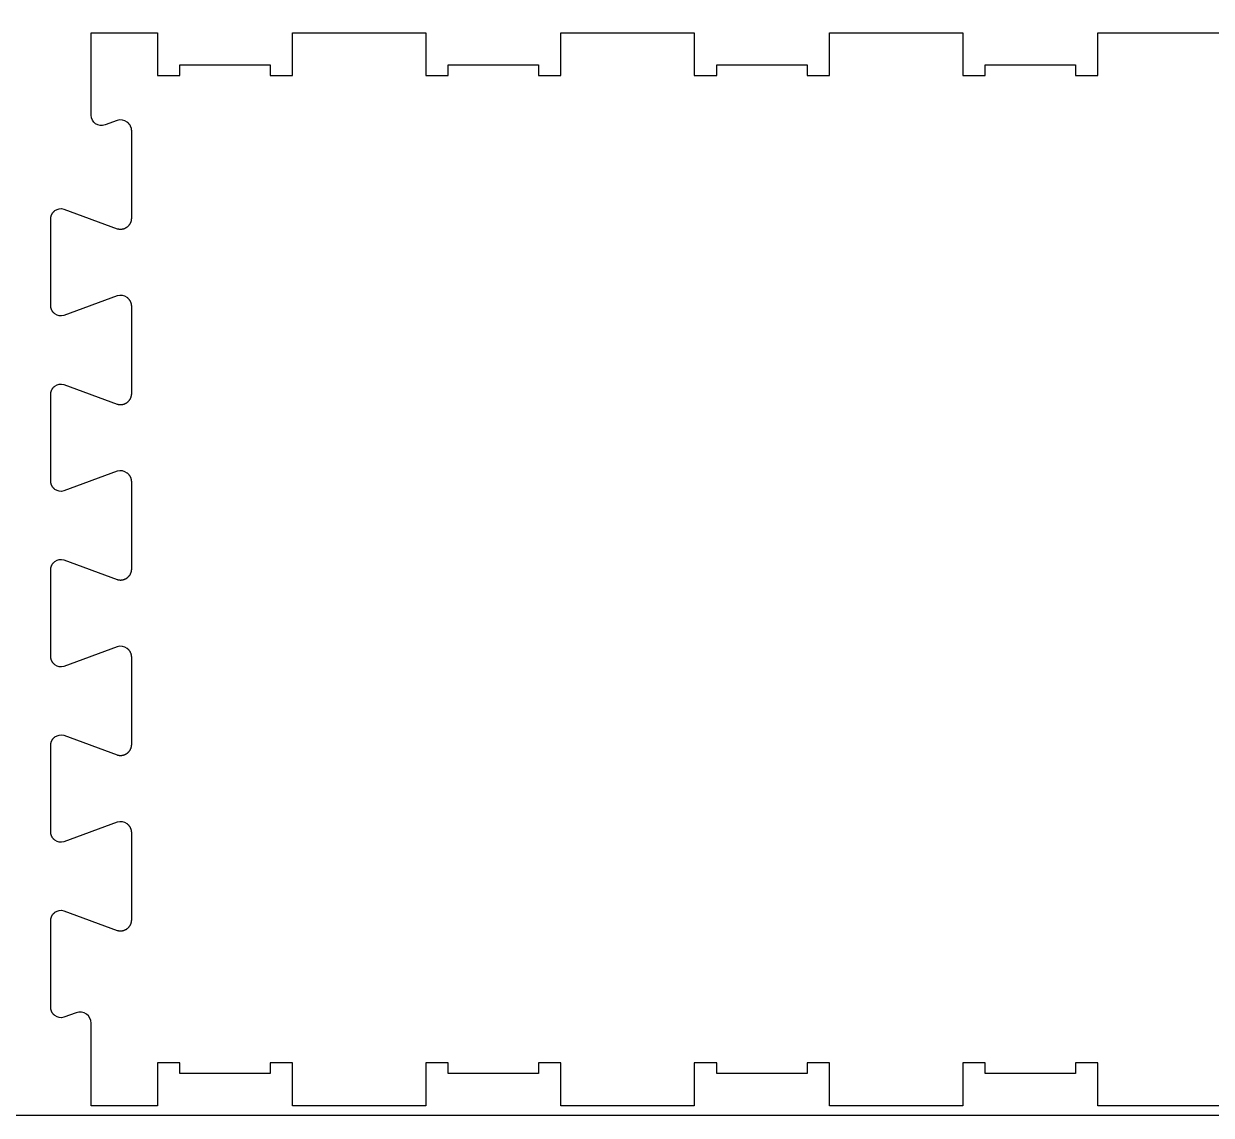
# Model space of a CAD drawing. Extents: x 0 to 12757, y 0 to 30003.
# Drawn here: x 915 to 1579, y 11996 to 12605 of the extents above; entities that cross this region are included whole.
import ezdxf

# ---------------------------------------------------------------- set-up
doc = ezdxf.new("R2010")
doc.units = 0
doc.layers.add('0_SHEET_SPRUCEPLY_2440X122', color=1, linetype='CONTINUOUS')
doc.layers.add('4_ANYTOOL_CUTTHROUGH_OUTSI', color=5, linetype='CONTINUOUS')

msp = doc.modelspace()

# ---------------------------------------------------------------- linework, layer by layer
at = {"layer": '0_SHEET_SPRUCEPLY_2440X122'}
msp.add_lwpolyline([(371.7, 13215.62), (371.7, 11995.62), (2811.7, 11995.62), (2811.7, 13215.62)], close=True, dxfattribs=at)
at = {"layer": '4_ANYTOOL_CUTTHROUGH_OUTSI', "color": 5}
msp.add_lwpolyline([(1589.75, 12000.87), (1515.25, 12000.87), (1515.25, 12024.87), (1502.75, 12024.87), (1502.75, 12018.87), (1452.25, 12018.87), (1452.25, 12024.87), (1439.75, 12024.87), (1439.75, 12000.87), (1365.25, 12000.87), (1365.25, 12024.87), (1352.75, 12024.87), (1352.75, 12018.87), (1302.25, 12018.87), (1302.25, 12024.87), (1289.75, 12024.87), (1289.75, 12000.87), (1215.25, 12000.87), (1215.25, 12024.87), (1202.75, 12024.87), (1202.75, 12018.87), (1152.25, 12018.87), (1152.25, 12024.87), (1139.75, 12024.87), (1139.75, 12000.87), (1065.25, 12000.87), (1065.25, 12024.87), (1052.75, 12024.87), (1052.75, 12018.87), (1002.25, 12018.87), (1002.25, 12024.87), (989.75, 12024.87), (989.75, 12000.87), (952.75, 12000.87), (952.75, 12047.01), (952.75, 12047.01, 0.522088), (944.33, 12052.87), (937.53, 12050.36, -0.236725), (932.46, 12051.25), (932.33, 12051.35), (932.2, 12051.45), (932.08, 12051.56), (931.95, 12051.67), (931.84, 12051.79), (931.72, 12051.9), (931.61, 12052.03), (931.5, 12052.15), (931.39, 12052.28), (931.29, 12052.42), (931.19, 12052.55), (931.09, 12052.69), (931, 12052.84), (930.91, 12052.98), (930.83, 12053.13), (930.75, 12053.28), (930.68, 12053.44), (930.61, 12053.59), (930.54, 12053.75), (930.48, 12053.91), (930.43, 12054.07), (930.37, 12054.23), (930.33, 12054.39), (930.29, 12054.56), (930.25, 12054.72), (930.22, 12054.88), (930.2, 12055.05), (930.17, 12055.21), (930.16, 12055.38), (930.15, 12055.54), (930.14, 12055.7), (930.14, 12055.86), (930.14, 12104.37), (930.14, 12104.53), (930.15, 12104.7), (930.16, 12104.86), (930.18, 12105.02), (930.2, 12105.19), (930.22, 12105.35), (930.25, 12105.52), (930.29, 12105.68), (930.33, 12105.84), (930.38, 12106.01), (930.43, 12106.17), (930.48, 12106.33), (930.54, 12106.49), (930.61, 12106.64), (930.68, 12106.8), (930.75, 12106.95), (930.83, 12107.1), (930.91, 12107.25), (931, 12107.4), (931.09, 12107.54), (931.19, 12107.68), (931.29, 12107.82), (931.39, 12107.95), (931.5, 12108.08), (931.61, 12108.21), (931.72, 12108.33), (931.84, 12108.45), (931.95, 12108.57), (932.08, 12108.68), (932.2, 12108.78), (932.33, 12108.89), (932.46, 12108.98, -0.236725), (937.53, 12109.88), (967.31, 12098.88), (967.32, 12098.88), (967.32, 12098.88), (967.49, 12098.83), (967.66, 12098.79), (967.83, 12098.75), (968.01, 12098.71), (968.18, 12098.68), (968.36, 12098.66), (968.54, 12098.64), (968.73, 12098.63), (968.91, 12098.62), (969.09, 12098.61), (969.28, 12098.62), (969.46, 12098.62), (969.64, 12098.64), (969.83, 12098.66), (970.01, 12098.68), (970.19, 12098.71), (970.38, 12098.74), (970.56, 12098.78), (970.74, 12098.83), (970.91, 12098.88), (971.09, 12098.94), (971.26, 12099), (971.43, 12099.06), (971.6, 12099.13), (971.77, 12099.21), (971.93, 12099.29), (972.09, 12099.37), (972.25, 12099.46), (972.4, 12099.55), (972.55, 12099.65), (972.7, 12099.75), (972.84, 12099.85), (972.98, 12099.96), (973.12, 12100.07), (973.25, 12100.19), (973.39, 12100.31), (973.52, 12100.43), (973.64, 12100.56), (973.77, 12100.69), (973.89, 12100.83), (974, 12100.97), (974.11, 12101.12), (974.22, 12101.27), (974.33, 12101.42), (974.43, 12101.57), (974.52, 12101.73), (974.61, 12101.89), (974.7, 12102.06), (974.78, 12102.23), (974.85, 12102.39), (974.92, 12102.57), (974.99, 12102.74), (975.05, 12102.91), (975.1, 12103.09), (975.15, 12103.26), (975.2, 12103.44), (975.24, 12103.62), (975.27, 12103.8), (975.3, 12103.98), (975.32, 12104.16), (975.34, 12104.33), (975.35, 12104.51), (975.36, 12104.69), (975.36, 12104.86), (975.36, 12153.37), (975.36, 12153.55), (975.35, 12153.72), (975.34, 12153.9), (975.32, 12154.08), (975.3, 12154.26), (975.27, 12154.44), (975.24, 12154.61), (975.2, 12154.79), (975.15, 12154.97), (975.1, 12155.15), (975.05, 12155.32), (974.99, 12155.5), (974.92, 12155.67), (974.85, 12155.84), (974.78, 12156.01), (974.7, 12156.18), (974.61, 12156.34), (974.52, 12156.5), (974.43, 12156.66), (974.33, 12156.82), (974.22, 12156.97), (974.11, 12157.12), (974, 12157.26), (973.89, 12157.4), (973.77, 12157.54), (973.64, 12157.68), (973.52, 12157.8), (973.39, 12157.93), (973.26, 12158.05), (973.12, 12158.17), (972.98, 12158.28), (972.84, 12158.39, 0.237079), (967.32, 12159.36), (967.31, 12159.35), (937.53, 12148.36), (937.53, 12148.36, -0.236725), (932.46, 12149.25), (932.33, 12149.35), (932.2, 12149.45), (932.08, 12149.56), (931.95, 12149.67), (931.84, 12149.79), (931.72, 12149.9), (931.61, 12150.03), (931.5, 12150.15), (931.39, 12150.28), (931.29, 12150.42), (931.19, 12150.55), (931.09, 12150.69), (931, 12150.84), (930.91, 12150.98), (930.83, 12151.13), (930.75, 12151.28), (930.68, 12151.44), (930.61, 12151.59), (930.54, 12151.75), (930.48, 12151.91), (930.43, 12152.07), (930.38, 12152.23), (930.33, 12152.39), (930.29, 12152.56), (930.25, 12152.72), (930.22, 12152.88), (930.2, 12153.05), (930.18, 12153.21), (930.16, 12153.38), (930.15, 12153.54), (930.14, 12153.7), (930.14, 12153.86), (930.14, 12202.37), (930.14, 12202.53), (930.15, 12202.7), (930.16, 12202.86), (930.18, 12203.02), (930.2, 12203.19), (930.22, 12203.35), (930.25, 12203.52), (930.29, 12203.68), (930.33, 12203.84), (930.38, 12204.01), (930.43, 12204.17), (930.48, 12204.33), (930.54, 12204.49), (930.61, 12204.64), (930.68, 12204.8), (930.75, 12204.95), (930.83, 12205.1), (930.91, 12205.25), (931, 12205.4), (931.09, 12205.54), (931.19, 12205.68), (931.29, 12205.82), (931.39, 12205.95), (931.5, 12206.08), (931.61, 12206.21), (931.72, 12206.33), (931.84, 12206.45), (931.96, 12206.57), (932.08, 12206.68), (932.2, 12206.78), (932.33, 12206.89), (932.46, 12206.98, -0.236725), (937.53, 12207.88), (967.31, 12196.88), (967.32, 12196.88), (967.32, 12196.88), (967.49, 12196.83), (967.66, 12196.79), (967.83, 12196.75), (968.01, 12196.71), (968.18, 12196.68), (968.36, 12196.66), (968.54, 12196.64), (968.73, 12196.63), (968.91, 12196.62), (969.09, 12196.61), (969.28, 12196.62), (969.46, 12196.62), (969.64, 12196.64), (969.83, 12196.66), (970.01, 12196.68), (970.19, 12196.71), (970.38, 12196.74), (970.56, 12196.78), (970.74, 12196.83), (970.91, 12196.88), (971.09, 12196.94), (971.26, 12197), (971.44, 12197.06), (971.6, 12197.13), (971.77, 12197.21), (971.93, 12197.29), (972.09, 12197.37), (972.25, 12197.46), (972.4, 12197.55), (972.55, 12197.65), (972.7, 12197.75), (972.84, 12197.85), (972.98, 12197.96), (973.12, 12198.07), (973.26, 12198.19), (973.39, 12198.31), (973.52, 12198.43), (973.64, 12198.56), (973.77, 12198.69), (973.89, 12198.83), (974, 12198.97), (974.11, 12199.12), (974.22, 12199.27), (974.33, 12199.42), (974.43, 12199.57), (974.52, 12199.73), (974.61, 12199.89), (974.7, 12200.06), (974.78, 12200.23), (974.85, 12200.39), (974.92, 12200.57), (974.99, 12200.74), (975.05, 12200.91), (975.1, 12201.09), (975.15, 12201.26), (975.2, 12201.44), (975.24, 12201.62), (975.27, 12201.8), (975.3, 12201.98), (975.32, 12202.16), (975.34, 12202.33), (975.35, 12202.51), (975.36, 12202.69), (975.36, 12202.86), (975.36, 12251.37), (975.36, 12251.55), (975.35, 12251.72), (975.34, 12251.9), (975.32, 12252.08), (975.3, 12252.26), (975.27, 12252.44), (975.24, 12252.61), (975.2, 12252.79), (975.15, 12252.97), (975.1, 12253.15), (975.05, 12253.32), (974.99, 12253.5), (974.92, 12253.67), (974.85, 12253.84), (974.78, 12254.01), (974.7, 12254.18), (974.61, 12254.34), (974.52, 12254.5), (974.43, 12254.66), (974.33, 12254.82), (974.22, 12254.97), (974.11, 12255.12), (974, 12255.26), (973.89, 12255.4), (973.77, 12255.54), (973.64, 12255.68), (973.52, 12255.8), (973.39, 12255.93), (973.26, 12256.05), (973.12, 12256.17), (972.98, 12256.28), (972.84, 12256.39, 0.237079), (967.32, 12257.36), (967.31, 12257.35), (937.53, 12246.36), (937.53, 12246.36, -0.236725), (932.46, 12247.25), (932.33, 12247.35), (932.2, 12247.45), (932.08, 12247.56), (931.96, 12247.67), (931.84, 12247.79), (931.72, 12247.9), (931.61, 12248.03), (931.5, 12248.15), (931.39, 12248.28), (931.29, 12248.42), (931.19, 12248.55), (931.09, 12248.69), (931, 12248.84), (930.91, 12248.98), (930.83, 12249.13), (930.75, 12249.28), (930.68, 12249.44), (930.61, 12249.59), (930.54, 12249.75), (930.48, 12249.91), (930.43, 12250.07), (930.38, 12250.23), (930.33, 12250.39), (930.29, 12250.56), (930.25, 12250.72), (930.22, 12250.88), (930.2, 12251.05), (930.18, 12251.21), (930.16, 12251.38), (930.15, 12251.54), (930.14, 12251.7), (930.14, 12251.86), (930.14, 12300.37), (930.14, 12300.53), (930.15, 12300.7), (930.16, 12300.86), (930.18, 12301.02), (930.2, 12301.19), (930.22, 12301.35), (930.25, 12301.52), (930.29, 12301.68), (930.33, 12301.84), (930.38, 12302.01), (930.43, 12302.17), (930.48, 12302.33), (930.54, 12302.49), (930.61, 12302.64), (930.68, 12302.8), (930.75, 12302.95), (930.83, 12303.1), (930.91, 12303.25), (931, 12303.4), (931.09, 12303.54), (931.19, 12303.68), (931.29, 12303.82), (931.39, 12303.95), (931.5, 12304.08), (931.61, 12304.21), (931.72, 12304.33), (931.84, 12304.45), (931.96, 12304.57), (932.08, 12304.68), (932.2, 12304.78), (932.33, 12304.89), (932.46, 12304.98, -0.236725), (937.53, 12305.88), (967.31, 12294.88), (967.32, 12294.88), (967.32, 12294.88), (967.49, 12294.83), (967.66, 12294.79), (967.83, 12294.75), (968.01, 12294.71), (968.18, 12294.68), (968.36, 12294.66), (968.54, 12294.64), (968.73, 12294.63), (968.91, 12294.62), (969.09, 12294.61), (969.28, 12294.62), (969.46, 12294.62), (969.64, 12294.64), (969.83, 12294.66), (970.01, 12294.68), (970.2, 12294.71), (970.38, 12294.74), (970.56, 12294.78), (970.74, 12294.83), (970.91, 12294.88), (971.09, 12294.94), (971.26, 12295), (971.44, 12295.06), (971.6, 12295.13), (971.77, 12295.21), (971.93, 12295.29), (972.09, 12295.37), (972.25, 12295.46), (972.4, 12295.55), (972.55, 12295.65), (972.7, 12295.75), (972.84, 12295.85), (972.98, 12295.96), (973.12, 12296.07), (973.26, 12296.19), (973.39, 12296.31), (973.52, 12296.43), (973.64, 12296.56), (973.77, 12296.69), (973.89, 12296.83), (974, 12296.97), (974.11, 12297.12), (974.22, 12297.27), (974.33, 12297.42), (974.43, 12297.57), (974.52, 12297.73), (974.61, 12297.89), (974.7, 12298.06), (974.78, 12298.23), (974.85, 12298.39), (974.92, 12298.57), (974.99, 12298.74), (975.05, 12298.91), (975.1, 12299.09), (975.15, 12299.26), (975.2, 12299.44), (975.24, 12299.62), (975.27, 12299.8), (975.3, 12299.98), (975.32, 12300.16), (975.34, 12300.33), (975.35, 12300.51), (975.36, 12300.69), (975.36, 12300.86), (975.36, 12349.37), (975.36, 12349.55), (975.35, 12349.72), (975.34, 12349.9), (975.32, 12350.08), (975.3, 12350.26), (975.27, 12350.44), (975.24, 12350.61), (975.2, 12350.79), (975.15, 12350.97), (975.11, 12351.15), (975.05, 12351.32), (974.99, 12351.5), (974.92, 12351.67), (974.85, 12351.84), (974.78, 12352.01), (974.7, 12352.18), (974.61, 12352.34), (974.52, 12352.5), (974.43, 12352.66), (974.33, 12352.82), (974.22, 12352.97), (974.12, 12353.12), (974, 12353.26), (973.89, 12353.4), (973.77, 12353.54), (973.64, 12353.68), (973.52, 12353.8), (973.39, 12353.93), (973.26, 12354.05), (973.12, 12354.17), (972.98, 12354.28), (972.84, 12354.39, 0.237079), (967.32, 12355.36), (967.31, 12355.35), (937.53, 12344.36), (937.53, 12344.36, -0.236725), (932.46, 12345.25), (932.33, 12345.35), (932.2, 12345.45), (932.08, 12345.56), (931.96, 12345.67), (931.84, 12345.79), (931.72, 12345.9), (931.61, 12346.03), (931.5, 12346.15), (931.39, 12346.28), (931.29, 12346.42), (931.19, 12346.55), (931.09, 12346.69), (931, 12346.84), (930.91, 12346.98), (930.83, 12347.13), (930.75, 12347.28), (930.68, 12347.44), (930.61, 12347.59), (930.54, 12347.75), (930.48, 12347.91), (930.43, 12348.07), (930.38, 12348.23), (930.33, 12348.39), (930.29, 12348.56), (930.25, 12348.72), (930.22, 12348.88), (930.2, 12349.05), (930.18, 12349.21), (930.16, 12349.38), (930.15, 12349.54), (930.14, 12349.7), (930.14, 12349.86), (930.14, 12398.37), (930.14, 12398.53), (930.15, 12398.7), (930.16, 12398.86), (930.18, 12399.02), (930.2, 12399.19), (930.22, 12399.35), (930.25, 12399.52), (930.29, 12399.68), (930.33, 12399.84), (930.38, 12400.01), (930.43, 12400.17), (930.48, 12400.33), (930.54, 12400.49), (930.61, 12400.64), (930.68, 12400.8), (930.75, 12400.95), (930.83, 12401.1), (930.91, 12401.25), (931, 12401.4), (931.09, 12401.54), (931.19, 12401.68), (931.29, 12401.82), (931.39, 12401.95), (931.5, 12402.08), (931.61, 12402.21), (931.72, 12402.33), (931.84, 12402.45), (931.96, 12402.57), (932.08, 12402.68), (932.2, 12402.78), (932.33, 12402.89), (932.46, 12402.98, -0.236725), (937.53, 12403.88), (967.31, 12392.88), (967.32, 12392.88), (967.32, 12392.88), (967.49, 12392.83), (967.66, 12392.79), (967.83, 12392.75), (968.01, 12392.71), (968.19, 12392.68), (968.36, 12392.66), (968.54, 12392.64), (968.73, 12392.63), (968.91, 12392.62), (969.09, 12392.61), (969.28, 12392.62), (969.46, 12392.62), (969.65, 12392.64), (969.83, 12392.66), (970.01, 12392.68), (970.2, 12392.71), (970.38, 12392.74), (970.56, 12392.78), (970.74, 12392.83), (970.92, 12392.88), (971.09, 12392.94), (971.26, 12393), (971.44, 12393.06), (971.6, 12393.13), (971.77, 12393.21), (971.93, 12393.29), (972.09, 12393.37), (972.25, 12393.46), (972.4, 12393.55), (972.55, 12393.65), (972.7, 12393.75), (972.84, 12393.85), (972.98, 12393.96), (973.12, 12394.07), (973.26, 12394.19), (973.39, 12394.31), (973.52, 12394.43), (973.64, 12394.56), (973.77, 12394.69), (973.89, 12394.83), (974, 12394.97), (974.12, 12395.12), (974.22, 12395.27), (974.33, 12395.42), (974.43, 12395.57), (974.52, 12395.73), (974.61, 12395.89), (974.7, 12396.06), (974.78, 12396.23), (974.85, 12396.39), (974.92, 12396.57), (974.99, 12396.74), (975.05, 12396.91), (975.11, 12397.09), (975.15, 12397.26), (975.2, 12397.44), (975.24, 12397.62), (975.27, 12397.8), (975.3, 12397.98), (975.32, 12398.16), (975.34, 12398.33), (975.35, 12398.51), (975.36, 12398.69), (975.36, 12398.86), (975.36, 12447.37), (975.36, 12447.55), (975.35, 12447.72), (975.34, 12447.9), (975.32, 12448.08), (975.3, 12448.26), (975.27, 12448.44), (975.24, 12448.61), (975.2, 12448.79), (975.16, 12448.97), (975.11, 12449.15), (975.05, 12449.32), (974.99, 12449.5), (974.93, 12449.67), (974.85, 12449.84), (974.78, 12450.01), (974.7, 12450.18), (974.61, 12450.34), (974.52, 12450.5), (974.43, 12450.66), (974.33, 12450.82), (974.22, 12450.97), (974.12, 12451.12), (974, 12451.26), (973.89, 12451.4), (973.77, 12451.54), (973.64, 12451.68), (973.52, 12451.8), (973.39, 12451.93), (973.26, 12452.05), (973.12, 12452.17), (972.98, 12452.28), (972.84, 12452.39, 0.237079), (967.32, 12453.36), (967.31, 12453.35), (937.53, 12442.36), (937.53, 12442.36, -0.236725), (932.46, 12443.25), (932.33, 12443.35), (932.2, 12443.45), (932.08, 12443.56), (931.96, 12443.67), (931.84, 12443.79), (931.72, 12443.9), (931.61, 12444.03), (931.5, 12444.15), (931.39, 12444.28), (931.29, 12444.42), (931.19, 12444.55), (931.09, 12444.69), (931, 12444.84), (930.91, 12444.98), (930.83, 12445.13), (930.75, 12445.28), (930.68, 12445.44), (930.61, 12445.59), (930.54, 12445.75), (930.48, 12445.91), (930.43, 12446.07), (930.38, 12446.23), (930.33, 12446.39), (930.29, 12446.56), (930.25, 12446.72), (930.22, 12446.88), (930.2, 12447.05), (930.18, 12447.21), (930.16, 12447.38), (930.15, 12447.54), (930.14, 12447.7), (930.14, 12447.86), (930.14, 12496.37), (930.14, 12496.53), (930.15, 12496.7), (930.16, 12496.86), (930.18, 12497.02), (930.2, 12497.19), (930.22, 12497.35), (930.25, 12497.52), (930.29, 12497.68), (930.33, 12497.84), (930.38, 12498.01), (930.43, 12498.17), (930.48, 12498.33), (930.54, 12498.49), (930.61, 12498.64), (930.68, 12498.8), (930.75, 12498.95), (930.83, 12499.1), (930.91, 12499.25), (931, 12499.4), (931.09, 12499.54), (931.19, 12499.68), (931.29, 12499.82), (931.39, 12499.95), (931.5, 12500.08), (931.61, 12500.21), (931.72, 12500.33), (931.84, 12500.45), (931.96, 12500.57), (932.08, 12500.68), (932.2, 12500.78), (932.33, 12500.89), (932.46, 12500.98, -0.236725), (937.53, 12501.88), (967.31, 12490.88), (967.32, 12490.88), (967.32, 12490.88), (967.49, 12490.83), (967.66, 12490.79), (967.83, 12490.75), (968.01, 12490.71), (968.19, 12490.68), (968.36, 12490.66), (968.55, 12490.64), (968.73, 12490.63), (968.91, 12490.62), (969.09, 12490.61), (969.28, 12490.62), (969.46, 12490.62), (969.65, 12490.64), (969.83, 12490.66), (970.01, 12490.68), (970.2, 12490.71), (970.38, 12490.74), (970.56, 12490.78), (970.74, 12490.83), (970.92, 12490.88), (971.09, 12490.94), (971.27, 12491), (971.44, 12491.06), (971.61, 12491.13), (971.77, 12491.21), (971.93, 12491.29), (972.09, 12491.37), (972.25, 12491.46), (972.41, 12491.55), (972.56, 12491.65), (972.7, 12491.75), (972.84, 12491.85), (972.98, 12491.96), (973.12, 12492.07), (973.26, 12492.19), (973.39, 12492.31), (973.52, 12492.43), (973.64, 12492.56), (973.77, 12492.69), (973.89, 12492.83), (974, 12492.97), (974.12, 12493.12), (974.22, 12493.27), (974.33, 12493.42), (974.43, 12493.57), (974.52, 12493.73), (974.61, 12493.89), (974.7, 12494.06), (974.78, 12494.23), (974.85, 12494.39), (974.93, 12494.57), (974.99, 12494.74), (975.05, 12494.91), (975.11, 12495.09), (975.16, 12495.26), (975.2, 12495.44), (975.24, 12495.62), (975.27, 12495.8), (975.3, 12495.98), (975.32, 12496.16), (975.34, 12496.33), (975.35, 12496.51), (975.36, 12496.69), (975.36, 12496.86), (975.36, 12545.37), (975.36, 12545.55), (975.35, 12545.72), (975.34, 12545.9), (975.32, 12546.08), (975.3, 12546.26), (975.27, 12546.44), (975.24, 12546.61), (975.2, 12546.79), (975.16, 12546.97), (975.11, 12547.15), (975.05, 12547.32), (974.99, 12547.5), (974.93, 12547.67), (974.86, 12547.84), (974.78, 12548.01), (974.7, 12548.18), (974.61, 12548.34), (974.52, 12548.5), (974.43, 12548.66), (974.33, 12548.82), (974.22, 12548.97), (974.12, 12549.12), (974, 12549.26), (973.89, 12549.4), (973.77, 12549.54), (973.65, 12549.68), (973.52, 12549.8), (973.39, 12549.93), (973.26, 12550.05), (973.12, 12550.17), (972.98, 12550.28), (972.84, 12550.39, 0.237079), (967.32, 12551.36), (967.31, 12551.35), (960.49, 12548.84), (960.49, 12548.84, -0.522087), (952.75, 12554.23), (952.75, 12600.37), (989.75, 12600.37), (989.75, 12576.37), (1002.25, 12576.37), (1002.25, 12582.37), (1052.75, 12582.37), (1052.75, 12576.37), (1065.25, 12576.37), (1065.25, 12600.37), (1139.75, 12600.37), (1139.75, 12576.37), (1152.25, 12576.37), (1152.25, 12582.37), (1202.75, 12582.37), (1202.75, 12576.37), (1215.25, 12576.37), (1215.25, 12600.37), (1289.75, 12600.37), (1289.75, 12576.37), (1302.25, 12576.37), (1302.25, 12582.37), (1352.75, 12582.37), (1352.75, 12576.37), (1365.25, 12576.37), (1365.25, 12600.37), (1439.75, 12600.37), (1439.75, 12576.37), (1452.25, 12576.37), (1452.25, 12582.37), (1502.75, 12582.37), (1502.75, 12576.37), (1515.25, 12576.37), (1515.25, 12600.37), (1589.75, 12600.37)], format="xyb", dxfattribs=at)

doc.saveas('drawing.dxf')
